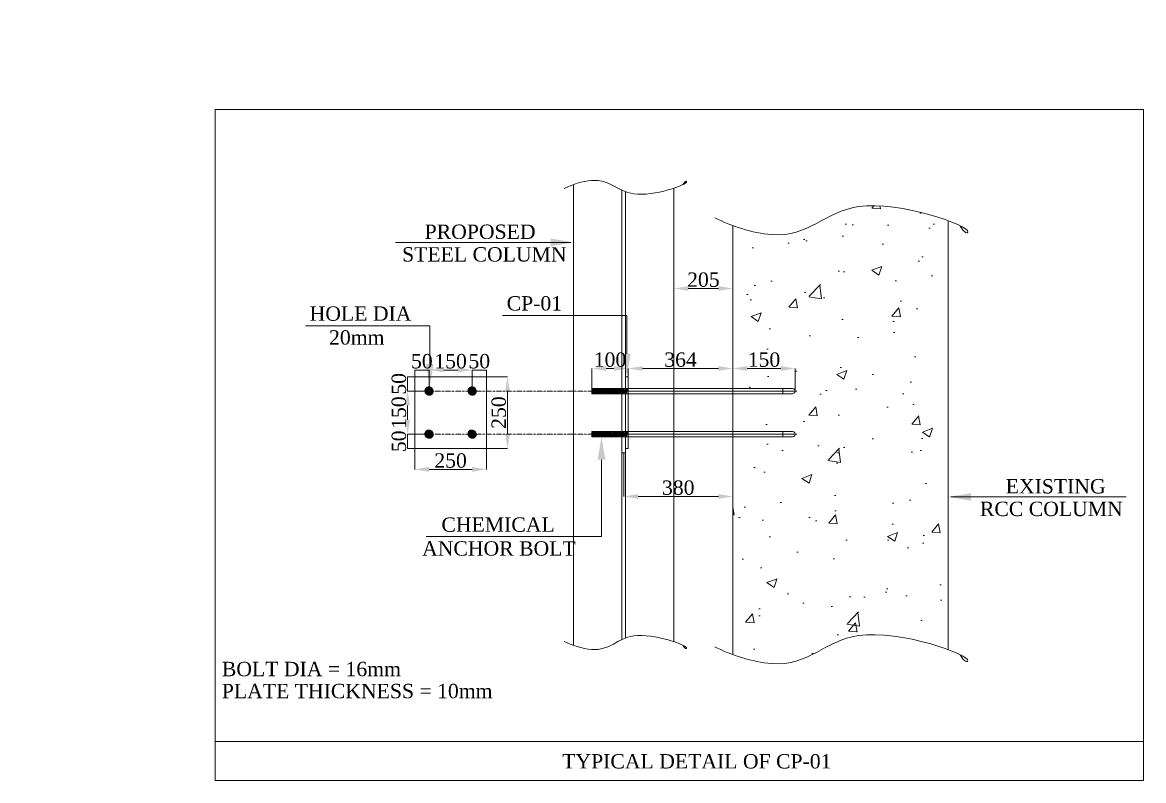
# Model space of a CAD drawing. Header units: millimetres. Extents: x 0 to 13151789, y -1482478 to 0.
# Drawn here: x 12845944 to 12849848, y -1351358 to -1348718 of the extents above; entities that cross this region are included whole.
import ezdxf

# ---------------------------------------------------------------- set-up
doc = ezdxf.new("R2010")
doc.units = ezdxf.units.MM
doc.header["$LTSCALE"] = 0.4
doc.header["$MEASUREMENT"] = 0
doc.header["$PDMODE"] = 66
doc.linetypes.add('XKITLINE03', pattern=[6, 3, -1, 1, -1])
doc.layers.get('0').update_dxf_attribs({"lineweight": 0})
doc.layers.get('Defpoints').update_dxf_attribs({"lineweight": 0})
for name, color, linetype, lineweight in [('2', 3, 'Continuous', 0), ('Bolt', 255, 'Continuous', 0), ('HATCH', 8, 'Continuous', 0), ('Layer 1', 7, 'Continuous', 0), ('MISCEL', 7, 'Continuous', 0), ('Other object type', 1, 'Continuous', 0), ('TEXT', 7, 'Continuous', 0)]:
    doc.layers.add(name, color=color, linetype=linetype, lineweight=lineweight)
doc.styles.add('style2', font='ARIALN.TTF')
doc.styles.add('TNROMAN', font='times.ttf')
doc.dimstyles.new('shahid', dxfattribs={"dimtxt": 37.0005, "dimasz": 20, "dimexe": 8, "dimexo": 10, "dimgap": 5, "dimtad": 3, "dimdec": 0, "dimrnd": 1, "dimzin": 0, "dimdsep": 46, "dimtxsty": 'style2', "dimcen": 0.09, "dimclrt": 1, "dimadec": 0, "dimazin": 0, "dimtfac": 1, "dimtdec": 0, "dimtix": 1, "dimtmove": 1, "dimatfit": 3, "dimfxl": 1, "dimtolj": 1, "dimtzin": 0, "dimlwd": 5, "dimlwe": 5, "dimarcsym": 0})

# ---------------------------------------------------------------- blocks, each defined once
blk = doc.blocks.new('*D187')
at = {"layer": 'Defpoints', "color": 0, "linetype": 'ByBlock', "lineweight": 0, "ltscale": 0.0025, "transparency": 16777216}
for p in [(12847309.7, -1349928.3), (12847309.7, -1350001.5), (12847359.7, -1350001.5)]:
    blk.add_point(p, dxfattribs=at)
at = {"layer": 'Layer 1', "color": 8, "linetype": 'ByBlock', "lineweight": 5, "ltscale": 0.0025, "transparency": 16777216}
for p, q in [((12847309.7, -1350001.5), (12847309.7, -1349928.3)), ((12847359.7, -1349928.3), (12847309.7, -1349928.3)), ((12847359.7, -1350001.5), (12847359.7, -1349928.3))]:
    blk.add_line(p, q, dxfattribs=at)
at = {"layer": 'Layer 1', "color": 2, "linetype": 'ByBlock', "lineweight": 0, "ltscale": 0.0025, "transparency": 16777216, "insert": (12847334.7, -1349897.9), "char_height": 50, "attachment_point": 5, "style": 'TNROMAN'}
blk.add_mtext('\\A1;50', dxfattribs=at)
blk = doc.blocks.new('*D188')
at = {"layer": 'Defpoints', "color": 0, "linetype": 'ByBlock', "lineweight": 0, "ltscale": 0.0025, "transparency": 16777216}
for p in [(12847509.7, -1349928.3), (12847359.7, -1350001.5), (12847509.7, -1350001.5)]:
    blk.add_point(p, dxfattribs=at)
at = {"layer": 'Layer 1', "color": 8, "linetype": 'ByBlock', "lineweight": 5, "ltscale": 0.0025, "transparency": 16777216}
for p, q in [((12847359.7, -1350001.5), (12847359.7, -1349928.3)), ((12847409.7, -1349928.3), (12847459.7, -1349928.3)), ((12847509.7, -1350001.5), (12847509.7, -1349928.3))]:
    blk.add_line(p, q, dxfattribs=at)
at = {"layer": 'Layer 1', "color": 8, "linetype": 'ByBlock', "lineweight": 0, "ltscale": 0.0025, "transparency": 16777216}
for points in [[(12847409.7, -1349920), (12847409.7, -1349936.6), (12847359.7, -1349928.3)], [(12847459.7, -1349920), (12847459.7, -1349936.6), (12847509.7, -1349928.3)]]:
    blk.add_solid(points, dxfattribs=at)
at = {"layer": 'Layer 1', "color": 2, "linetype": 'ByBlock', "lineweight": 0, "ltscale": 0.0025, "transparency": 16777216, "insert": (12847434.7, -1349897.9), "char_height": 50, "attachment_point": 5, "style": 'TNROMAN'}
blk.add_mtext('\\A1;150', dxfattribs=at)
blk = doc.blocks.new('*D189')
at = {"layer": 'Defpoints', "color": 0, "linetype": 'ByBlock', "lineweight": 0, "ltscale": 0.0025, "transparency": 16777216}
for p in [(12847559.7, -1349928.3), (12847509.7, -1350001.5), (12847559.7, -1350003)]:
    blk.add_point(p, dxfattribs=at)
at = {"layer": 'Layer 1', "color": 8, "linetype": 'ByBlock', "lineweight": 5, "ltscale": 0.0025, "transparency": 16777216}
for p, q in [((12847509.7, -1350001.5), (12847509.7, -1349928.3)), ((12847509.7, -1349928.3), (12847559.7, -1349928.3)), ((12847559.7, -1350003), (12847559.7, -1349928.3))]:
    blk.add_line(p, q, dxfattribs=at)
at = {"layer": 'Layer 1', "color": 2, "linetype": 'ByBlock', "lineweight": 0, "ltscale": 0.0025, "transparency": 16777216, "insert": (12847534.7, -1349897.9), "char_height": 50, "attachment_point": 5, "style": 'TNROMAN'}
blk.add_mtext('\\A1;50', dxfattribs=at)
blk = doc.blocks.new('*D186')
at = {"layer": 'Defpoints', "color": 0, "linetype": 'ByBlock', "lineweight": 0, "ltscale": 0.0025, "transparency": 16777216}
for p in [(12847359.7, -1349951.5), (12847285.2, -1350001.5), (12847359.7, -1350001.5)]:
    blk.add_point(p, dxfattribs=at)
at = {"layer": 'Layer 1', "color": 8, "linetype": 'ByBlock', "lineweight": 5, "ltscale": 0.0025, "transparency": 16777216}
for p, q in [((12847359.7, -1349951.5), (12847285.2, -1349951.5)), ((12847285.2, -1349951.5), (12847285.2, -1350001.5)), ((12847359.7, -1350001.5), (12847285.2, -1350001.5))]:
    blk.add_line(p, q, dxfattribs=at)
at = {"layer": 'Layer 1', "color": 2, "linetype": 'ByBlock', "lineweight": 0, "ltscale": 0.0025, "transparency": 16777216, "insert": (12847254.8, -1349976.5), "char_height": 50, "attachment_point": 5, "rotation": 90, "style": 'TNROMAN'}
blk.add_mtext('\\A1;50', dxfattribs=at)
blk = doc.blocks.new('*D190')
at = {"layer": 'Defpoints', "color": 0, "linetype": 'ByBlock', "lineweight": 0, "ltscale": 0.0025, "transparency": 16777216}
for p in [(12847359.7, -1350001.5), (12847285.2, -1350151.5), (12847359.7, -1350151.5)]:
    blk.add_point(p, dxfattribs=at)
at = {"layer": 'Layer 1', "color": 8, "linetype": 'ByBlock', "lineweight": 5, "ltscale": 0.0025, "transparency": 16777216}
for p, q in [((12847359.7, -1350001.5), (12847285.2, -1350001.5)), ((12847285.2, -1350051.5), (12847285.2, -1350101.5)), ((12847359.7, -1350151.5), (12847285.2, -1350151.5))]:
    blk.add_line(p, q, dxfattribs=at)
at = {"layer": 'Layer 1', "color": 8, "linetype": 'ByBlock', "lineweight": 0, "ltscale": 0.0025, "transparency": 16777216}
for points in [[(12847276.9, -1350051.5), (12847293.6, -1350051.5), (12847285.2, -1350001.5)], [(12847276.9, -1350101.5), (12847293.6, -1350101.5), (12847285.2, -1350151.5)]]:
    blk.add_solid(points, dxfattribs=at)
at = {"layer": 'Layer 1', "color": 2, "linetype": 'ByBlock', "lineweight": 0, "ltscale": 0.0025, "transparency": 16777216, "insert": (12847254.8, -1350076.5), "char_height": 50, "attachment_point": 5, "rotation": 90, "style": 'TNROMAN'}
blk.add_mtext('\\A1;150', dxfattribs=at)
blk = doc.blocks.new('*D191')
at = {"layer": 'Defpoints', "color": 0, "linetype": 'ByBlock', "lineweight": 0, "ltscale": 0.0025, "transparency": 16777216}
for p in [(12847359.7, -1350151.5), (12847285.2, -1350201.5), (12847361.2, -1350201.5)]:
    blk.add_point(p, dxfattribs=at)
at = {"layer": 'Layer 1', "color": 8, "linetype": 'ByBlock', "lineweight": 5, "ltscale": 0.0025, "transparency": 16777216}
for p, q in [((12847359.7, -1350151.5), (12847285.2, -1350151.5)), ((12847285.2, -1350151.5), (12847285.2, -1350201.5)), ((12847361.2, -1350201.5), (12847285.2, -1350201.5))]:
    blk.add_line(p, q, dxfattribs=at)
at = {"layer": 'Layer 1', "color": 2, "linetype": 'ByBlock', "lineweight": 0, "ltscale": 0.0025, "transparency": 16777216, "insert": (12847254.8, -1350176.5), "char_height": 50, "attachment_point": 5, "rotation": 90, "style": 'TNROMAN'}
blk.add_mtext('\\A1;50', dxfattribs=at)
blk = doc.blocks.new('*D192')
at = {"layer": 'Defpoints', "color": 0, "linetype": 'ByBlock', "lineweight": 0, "ltscale": 0.0025, "transparency": 16777216}
for p in [(12847309.7, -1350201.5), (12847559.7, -1350201.5), (12847559.7, -1350274.1)]:
    blk.add_point(p, dxfattribs=at)
at = {"layer": 'Layer 1', "color": 8, "linetype": 'ByBlock', "lineweight": 5, "ltscale": 0.0025, "transparency": 16777216}
for p, q in [((12847309.7, -1350201.5), (12847309.7, -1350274.1)), ((12847559.7, -1350201.5), (12847559.7, -1350274.1)), ((12847359.7, -1350274.1), (12847509.7, -1350274.1))]:
    blk.add_line(p, q, dxfattribs=at)
at = {"layer": 'Layer 1', "color": 8, "linetype": 'ByBlock', "lineweight": 0, "ltscale": 0.0025, "transparency": 16777216}
for points in [[(12847359.7, -1350265.8), (12847359.7, -1350282.4), (12847309.7, -1350274.1)], [(12847509.7, -1350265.8), (12847509.7, -1350282.4), (12847559.7, -1350274.1)]]:
    blk.add_solid(points, dxfattribs=at)
at = {"layer": 'Layer 1', "color": 2, "linetype": 'ByBlock', "lineweight": 0, "ltscale": 0.0025, "transparency": 16777216, "insert": (12847434.7, -1350243.7), "char_height": 50, "attachment_point": 5, "style": 'TNROMAN'}
blk.add_mtext('\\A1;250', dxfattribs=at)
blk = doc.blocks.new('*D193')
at = {"layer": 'Defpoints', "color": 0, "linetype": 'ByBlock', "lineweight": 0, "ltscale": 0.0025, "transparency": 16777216}
for p in [(12847559.7, -1349951.5), (12847633, -1349951.5), (12847559.7, -1350201.5)]:
    blk.add_point(p, dxfattribs=at)
at = {"layer": 'Layer 1', "color": 8, "linetype": 'ByBlock', "lineweight": 5, "ltscale": 0.0025, "transparency": 16777216}
for p, q in [((12847559.7, -1349951.5), (12847633, -1349951.5)), ((12847633, -1350151.5), (12847633, -1350001.5)), ((12847559.7, -1350201.5), (12847633, -1350201.5))]:
    blk.add_line(p, q, dxfattribs=at)
at = {"layer": 'Layer 1', "color": 8, "linetype": 'ByBlock', "lineweight": 0, "ltscale": 0.0025, "transparency": 16777216}
for points in [[(12847624.7, -1350001.5), (12847641.4, -1350001.5), (12847633, -1349951.5)], [(12847624.7, -1350151.5), (12847641.4, -1350151.5), (12847633, -1350201.5)]]:
    blk.add_solid(points, dxfattribs=at)
at = {"layer": 'Layer 1', "color": 2, "linetype": 'ByBlock', "lineweight": 0, "ltscale": 0.0025, "transparency": 16777216, "insert": (12847602.6, -1350076.5), "char_height": 50, "attachment_point": 5, "rotation": 90, "style": 'TNROMAN'}
blk.add_mtext('\\A1;250', dxfattribs=at)
blk = doc.blocks.new('*D194')
at = {"layer": 'Defpoints', "color": 0, "linetype": 'ByBlock', "lineweight": 0, "ltscale": 0.0025, "transparency": 16777216}
for p in [(12848417.5, -1349644.4), (12848212.5, -1349820), (12848417.5, -1349820)]:
    blk.add_point(p, dxfattribs=at)
at = {"layer": 'Layer 1', "color": 8, "linetype": 'ByBlock', "lineweight": 5, "ltscale": 0.0025, "transparency": 16777216}
for p, q in [((12848212.5, -1349820), (12848212.5, -1349644.4)), ((12848262.5, -1349644.4), (12848367.5, -1349644.4)), ((12848417.5, -1349820), (12848417.5, -1349644.4))]:
    blk.add_line(p, q, dxfattribs=at)
at = {"layer": 'Layer 1', "color": 8, "linetype": 'ByBlock', "lineweight": 0, "ltscale": 0.0025, "transparency": 16777216}
for points in [[(12848262.5, -1349636.1), (12848262.5, -1349652.8), (12848212.5, -1349644.4)], [(12848367.5, -1349636.1), (12848367.5, -1349652.8), (12848417.5, -1349644.4)]]:
    blk.add_solid(points, dxfattribs=at)
at = {"layer": 'Layer 1', "color": 2, "linetype": 'ByBlock', "lineweight": 0, "ltscale": 0.0025, "transparency": 16777216, "insert": (12848315, -1349614), "char_height": 50, "attachment_point": 5, "style": 'TNROMAN'}
blk.add_mtext('\\A1;205', dxfattribs=at)
blk = doc.blocks.new('*D196')
at = {"layer": 'Defpoints', "color": 0, "linetype": 'ByBlock', "lineweight": 0, "ltscale": 0.0025, "transparency": 16777216}
for p in [(12848037.5, -1350216.3), (12848417.5, -1350216.3), (12848417.5, -1350368.6)]:
    blk.add_point(p, dxfattribs=at)
at = {"layer": 'Layer 1', "color": 8, "linetype": 'ByBlock', "lineweight": 5, "ltscale": 0.0025, "transparency": 16777216}
for p, q in [((12848037.5, -1350216.3), (12848037.5, -1350368.6)), ((12848417.5, -1350216.3), (12848417.5, -1350368.6)), ((12848087.5, -1350368.6), (12848367.5, -1350368.6))]:
    blk.add_line(p, q, dxfattribs=at)
at = {"layer": 'Layer 1', "color": 8, "linetype": 'ByBlock', "lineweight": 0, "ltscale": 0.0025, "transparency": 16777216}
for points in [[(12848087.5, -1350360.2), (12848087.5, -1350376.9), (12848037.5, -1350368.6)], [(12848367.5, -1350360.2), (12848367.5, -1350376.9), (12848417.5, -1350368.6)]]:
    blk.add_solid(points, dxfattribs=at)
at = {"layer": 'Layer 1', "color": 2, "linetype": 'ByBlock', "lineweight": 0, "ltscale": 0.0025, "transparency": 16777216, "insert": (12848227.5, -1350338.1), "char_height": 50, "attachment_point": 5, "style": 'TNROMAN'}
blk.add_mtext('\\A1;380', dxfattribs=at)
blk = doc.blocks.new('*D197')
at = {"layer": 'Defpoints', "color": 0, "linetype": 'ByBlock', "lineweight": 0, "ltscale": 0.0025, "transparency": 16777216}
for p in [(12848417.5, -1349922.9), (12848417.5, -1350001.9), (12848634.2, -1350001.9)]:
    blk.add_point(p, dxfattribs=at)
at = {"layer": 'Layer 1', "color": 8, "linetype": 'ByBlock', "lineweight": 5, "ltscale": 0.0025, "transparency": 16777216}
for p, q in [((12848417.5, -1350001.9), (12848417.5, -1349922.9)), ((12848584.2, -1349922.9), (12848467.5, -1349922.9)), ((12848634.2, -1350001.9), (12848634.2, -1349922.9))]:
    blk.add_line(p, q, dxfattribs=at)
at = {"layer": 'Layer 1', "color": 8, "linetype": 'ByBlock', "lineweight": 0, "ltscale": 0.0025, "transparency": 16777216}
for points in [[(12848467.5, -1349914.5), (12848467.5, -1349931.2), (12848417.5, -1349922.9)], [(12848584.2, -1349914.5), (12848584.2, -1349931.2), (12848634.2, -1349922.9)]]:
    blk.add_solid(points, dxfattribs=at)
at = {"layer": 'Layer 1', "color": 2, "linetype": 'ByBlock', "lineweight": 0, "ltscale": 0.0025, "transparency": 16777216, "insert": (12848525.9, -1349892.4), "char_height": 50, "attachment_point": 5, "style": 'TNROMAN'}
blk.add_mtext('\\A1;150', dxfattribs=at)
blk = doc.blocks.new('*D198')
at = {"layer": 'Defpoints', "color": 0, "lineweight": 0, "transparency": 16777216}
for p in [(12848053.5, -1349922.9), (12848053.5, -1350001.8), (12848417.5, -1350001.9)]:
    blk.add_point(p, dxfattribs=at)
at = {"layer": 'Layer 1', "color": 8, "lineweight": 5, "transparency": 16777216}
for p, q in [((12848053.5, -1350001.8), (12848053.5, -1349922.9)), ((12848367.5, -1349922.9), (12848103.5, -1349922.9)), ((12848417.5, -1350001.9), (12848417.5, -1349922.9))]:
    blk.add_line(p, q, dxfattribs=at)
at = {"layer": 'Layer 1', "color": 8, "lineweight": 0, "transparency": 16777216}
for points in [[(12848103.5, -1349914.5), (12848103.5, -1349931.2), (12848053.5, -1349922.9)], [(12848367.5, -1349914.5), (12848367.5, -1349931.2), (12848417.5, -1349922.9)]]:
    blk.add_solid(points, dxfattribs=at)
at = {"layer": 'Layer 1', "color": 2, "lineweight": 0, "transparency": 16777216, "insert": (12848235.5, -1349892.4), "char_height": 50, "attachment_point": 5, "style": 'TNROMAN'}
blk.add_mtext('\\A1;364', dxfattribs=at)
blk = doc.blocks.new('*D199')
at = {"layer": 'Defpoints', "color": 0, "lineweight": 0, "transparency": 16777216}
for p in [(12847926.1, -1349922.9), (12847926.1, -1350001.5), (12848053.5, -1350001.8)]:
    blk.add_point(p, dxfattribs=at)
at = {"layer": 'Layer 1', "color": 8, "lineweight": 5, "transparency": 16777216}
for p, q in [((12847926.1, -1350001.5), (12847926.1, -1349922.9)), ((12848003.5, -1349922.9), (12847976.1, -1349922.9)), ((12848053.5, -1350001.8), (12848053.5, -1349922.9))]:
    blk.add_line(p, q, dxfattribs=at)
at = {"layer": 'Layer 1', "color": 8, "lineweight": 0, "transparency": 16777216}
for points in [[(12847976.1, -1349914.5), (12847976.1, -1349931.2), (12847926.1, -1349922.9)], [(12848003.5, -1349914.5), (12848003.5, -1349931.2), (12848053.5, -1349922.9)]]:
    blk.add_solid(points, dxfattribs=at)
at = {"layer": 'Layer 1', "color": 2, "lineweight": 0, "transparency": 16777216, "insert": (12847989.8, -1349892.4), "char_height": 50, "attachment_point": 5, "style": 'TNROMAN'}
blk.add_mtext('\\A1;100', dxfattribs=at)

msp = doc.modelspace()

# ---------------------------------------------------------------- hatches: boundary and pattern name
at = {"layer": 'HATCH', "lineweight": 0}
h = msp.add_hatch(dxfattribs=at)
h.set_pattern_fill('AR-CONC', color=251, scale=50)
h.set_pattern_definition([(50, (5215081, -1926822.5), (358.630091, -31.376067), [37.5, -412.5]), (355, (5215081, -1926822.5), (-69.375667, 376.096067), [30, -330]), (100.4514445, (5215110.9, -1926825.13), (289.254423, 344.719995), [31.870096, -350.571056]), (46.1842, (5215081, -1926722.5), (533.620665, -82.75964), [56.25, -618.75]), (96.6356355, (5215125.47, -1926729.4), (467.330973, 487.0593), [47.80517, -525.85688]), (351.184164, (5215081, -1926722.5), (467.330973, 487.0593), [45, -495]), (21, (5215131, -1926747.5), (298.453526, -201.309445), [37.5, -412.5]), (326, (5215131, -1926747.5), (121.657666, 362.575023), [30, -330]), (71.4514447, (5215155.87, -1926764.3), (420.111188, 161.265576), [31.870095, -350.571056]), (37.5, (5215081, -1926822.51), (6.0799277, 166.446927), [0, -326, 0, -335, 0, -331.25]), (7.5, (5215081, -1926822.51), (131.5347687, 197.205856), [0, -191, 0, -318.5, 0, -126.25]), (327.5, (5214969.5, -1926822.51), (266.911218, -11.2774359), [0, -125, 0, -390, 0, -517.5]), (317.5, (5214919.5, -1926822.51), (291.593085, 50.052491), [0, -162.5, 0, -259, 0, -367.5])])
h.paths.add_polyline_path([(12845945.2, -1348763.1), (12845946.6, -1348762.9), (12845943.8, -1348763.2)])
h.paths.add_polyline_path([(12846012, -1348745.3), (12846013.2, -1348744.8), (12846010.8, -1348745.8)])
h.paths.add_polyline_path([(12846007.3, -1348747.2), (12846008.5, -1348746.7), (12846006.1, -1348747.7)])
h.paths.add_polyline_path([(12846016.7, -1348743.3), (12846017.8, -1348742.8), (12846015.5, -1348743.8)])
h.paths.add_polyline_path([(12846002.5, -1348749), (12846003.7, -1348748.6), (12846001.3, -1348749.5)])
h.paths.add_polyline_path([(12846021.3, -1348741.3), (12846022.5, -1348740.8), (12846020.2, -1348741.8)])
h.paths.add_polyline_path([(12845997.7, -1348750.8), (12845998.9, -1348750.3), (12845996.5, -1348751.2)])
h.paths.add_polyline_path([(12846025.9, -1348739.2), (12846027, -1348738.7), (12846024.8, -1348739.8)])
h.paths.add_polyline_path([(12845992.8, -1348752.4), (12845994, -1348752), (12845991.6, -1348752.8)])
h.paths.add_polyline_path([(12846030.4, -1348737.1), (12846031.6, -1348736.6), (12846029.3, -1348737.6)])
h.paths.add_polyline_path([(12845987.8, -1348754), (12845989.1, -1348753.6), (12845986.6, -1348754.4)])
h.paths.add_polyline_path([(12846034.9, -1348734.9), (12846036.1, -1348734.4), (12846033.8, -1348735.5)])
h.paths.add_polyline_path([(12845982.8, -1348755.5), (12845984.1, -1348755.1), (12845981.5, -1348755.9)])
h.paths.add_polyline_path([(12846039.4, -1348732.7), (12846040.6, -1348732.1), (12846038.3, -1348733.3)])
h.paths.add_polyline_path([(12845977.7, -1348756.9), (12845979, -1348756.6), (12845976.4, -1348757.2)])
h.paths.add_polyline_path([(12846043.9, -1348730.5), (12846045, -1348729.9), (12846042.8, -1348731)])
h.paths.add_polyline_path([(12845972.5, -1348758.2), (12845973.8, -1348757.9), (12845971.2, -1348758.5)])
h.paths.add_polyline_path([(12846048.3, -1348728.2), (12846049.4, -1348727.6), (12846047.2, -1348728.7)])
h.paths.add_polyline_path([(12845967.2, -1348759.4), (12845968.6, -1348759.1), (12845965.9, -1348759.7)])
h.paths.add_polyline_path([(12846052.7, -1348725.9), (12846053.9, -1348725.2), (12846051.7, -1348726.4)])
h.paths.add_polyline_path([(12845961.9, -1348760.5), (12845963.2, -1348760.2), (12845960.5, -1348760.8)])
h.paths.add_polyline_path([(12846057.1, -1348723.5), (12846058.3, -1348722.9), (12846056.1, -1348724.1)])
h.paths.add_polyline_path([(12845956.4, -1348761.5), (12845957.8, -1348761.2), (12845955, -1348761.7)])
h.paths.add_polyline_path([(12846061.4, -1348721.2), (12846062.7, -1348720.5), (12846060.5, -1348721.7)])
h.paths.add_polyline_path([(12845950.9, -1348762.3), (12845952.3, -1348762.1), (12845949.5, -1348762.5)])
h.paths.add_polyline_path([(12846065.7, -1348718.9), (12846067.1, -1348718.2), (12846064.9, -1348719.3)])
h = msp.add_hatch(dxfattribs=at)
h.set_pattern_fill('AR-CONC', color=251, scale=50)
h.set_pattern_definition([(50, (5161746.56, -1962668.04), (358.630091, -31.376067), [37.5, -412.5]), (355, (5161746.56, -1962668.04), (-69.375667, 376.096067), [30, -330]), (100.4514445, (5161776.45, -1962670.66), (289.254423, 344.719995), [31.870096, -350.571056]), (46.1842, (5161746.56, -1962568.04), (533.620665, -82.75964), [56.25, -618.75]), (96.6356355, (5161791.03, -1962574.94), (467.330973, 487.0593), [47.80517, -525.85688]), (351.184164, (5161746.56, -1962568.04), (467.330973, 487.0593), [45, -495]), (21, (5161796.56, -1962593.04), (298.453526, -201.309445), [37.5, -412.5]), (326, (5161796.56, -1962593.04), (121.657666, 362.575023), [30, -330]), (71.4514447, (5161821.43, -1962609.8), (420.111188, 161.265576), [31.870095, -350.571056]), (37.5, (5161746.56, -1962668.04), (6.0799277, 166.446927), [0, -326, 0, -335, 0, -331.25]), (7.5, (5161746.56, -1962668.04), (131.5347687, 197.205856), [0, -191, 0, -318.5, 0, -126.25]), (327.5, (5161635.06, -1962668.04), (266.911218, -11.2774359), [0, -125, 0, -390, 0, -517.5]), (317.5, (5161585.06, -1962668.04), (291.593085, 50.052491), [0, -162.5, 0, -259, 0, -367.5])])
edge = h.paths.add_edge_path()
edge.add_line((12848625, -1350160.7), (12848417.5, -1350160.7))
edge.add_line((12848417.5, -1350160.7), (12848417.5, -1350918.9))
edge.add_spline(control_points=[(12848417.5, -1350918.9), (12848461.1, -1350934.7), (12848669.4, -1350987.8), (12848775.2, -1350799.1), (12849086, -1350871.4), (12849167.5, -1350901.5)], knot_values=[39.623855, 39.623855, 39.623855, 39.623855, 113.753398, 352.738976, 540.250016, 540.250016, 540.250016, 540.250016], degree=3, periodic=0)
edge.add_line((12849167.5, -1350901.5), (12849167.5, -1349408.1))
edge.add_spline(control_points=[(12849167.5, -1349408.1), (12849086, -1349378), (12848775.2, -1349305.7), (12848669.4, -1349494.4), (12848461.1, -1349441.4), (12848417.5, -1349425.5)], knot_values=[39.623855, 39.623855, 39.623855, 39.623855, 227.134896, 466.120474, 540.250016, 540.250016, 540.250016, 540.250016], degree=3, periodic=0)
edge.add_line((12848417.5, -1349425.5), (12848417.5, -1349992.3))
edge.add_line((12848417.5, -1349992.3), (12848625, -1349992.3))
edge.add_arc((12848625, -1350001.5), 9.17, -89.9991, 90.0015, ccw=False)
edge.add_line((12848625, -1350010.7), (12848417.5, -1350010.7))
edge.add_line((12848417.5, -1350010.7), (12848417.5, -1350142.3))
edge.add_line((12848417.5, -1350142.3), (12848625, -1350142.3))
edge.add_arc((12848625, -1350151.5), 9.17, -89.9991, 90.0015, ccw=False)
h = msp.add_hatch(dxfattribs=at)
h.set_pattern_fill('ANSI31', color=8)
h.set_pattern_definition([(45, (5242242.4455, -2036301.54447), (-0.0883883476483, 0.0883883476483), [])])
h.paths.add_polyline_path([(12847345.4, -1350001.5, 1), (12847374, -1350001.5, 1)])
h = msp.add_hatch(dxfattribs=at)
h.set_pattern_fill('ANSI31', color=8)
h.set_pattern_definition([(45, (5242392.4455, -2036301.54447), (-0.0883883476483, 0.0883883476483), [])])
h.paths.add_polyline_path([(12847495.4, -1350001.5, 1), (12847524, -1350001.5, 1)])
h = msp.add_hatch(dxfattribs=at)
h.set_pattern_fill('ANSI31', color=8)
h.set_pattern_definition([(45, (5242242.4455, -2036451.54447), (-0.0883883476483, 0.0883883476483), [])])
h.paths.add_polyline_path([(12847345.4, -1350151.5, 1), (12847374, -1350151.5, 1)])
h = msp.add_hatch(dxfattribs=at)
h.set_pattern_fill('ANSI31', color=8)
h.set_pattern_definition([(45, (5242392.4455, -2036451.54447), (-0.0883883476483, 0.0883883476483), [])])
h.paths.add_polyline_path([(12847495.4, -1350151.5, 1), (12847524, -1350151.5, 1)])

# ---------------------------------------------------------------- linework, layer by layer
at = {"color": 8, "linetype": 'XKITLINE03', "lineweight": 0, "ltscale": 0.5}
for p, q in [((12847918, -1350001.5), (12847309.7, -1350001.5)), ((12847918, -1350151.5), (12847309.7, -1350151.5))]:
    msp.add_line(p, q, dxfattribs=at)
at = {"layer": '2', "lineweight": 0}
for p, q in [((12847862.5, -1350886.8), (12847862.5, -1349282.5)), ((12848212.5, -1350874), (12848212.5, -1349295.3)), ((12848031.5, -1350867), (12848031.5, -1349302.3)), ((12848043.5, -1350861.9), (12848043.5, -1349307.4))]:
    msp.add_line(p, q, dxfattribs=at)
at = {"layer": 'Bolt', "lineweight": 0, "ltscale": 20}
for points in [[(12847782.7, -1349497.2), (12847862.5, -1349483.9), (12847782.7, -1349470.6)], [(12848061.8, -1349871.7), (12848048.5, -1349951.5), (12848035.2, -1349871.7)], [(12847375.7, -1349907.4), (12847362.4, -1349987.2), (12847349.1, -1349907.4)], [(12847973.5, -1350240.5), (12847960.2, -1350160.7), (12847946.9, -1350240.5)], [(12849247.3, -1350383.4), (12849167.5, -1350370.1), (12849247.3, -1350356.8)]]:
    msp.add_solid(points, dxfattribs=at)
at = {"layer": 'Layer 1', "linetype": 'ByBlock', "lineweight": 0, "ltscale": 0.0025}
msp.add_lwpolyline([(12847309.7, -1350201.5), (12847559.7, -1350201.5), (12847559.7, -1349951.5), (12847309.7, -1349951.5)], close=True, dxfattribs=at)
at = {"layer": 'MISCEL', "color": 1, "lineweight": 0}
for p, q in [((12847927.1, -1349993.4), (12847927.5, -1349992.3)), ((12847927.1, -1350001.5), (12847927.1, -1349993.4)), ((12847927.5, -1349992.3), (12848348.3, -1349992.3)), ((12847928.8, -1349996.5), (12847928.6, -1350007.2)), ((12847930.1, -1349992.3), (12847929.8, -1350010.7)), ((12847931.7, -1349996.5), (12847931.5, -1350007.2)), ((12847933.5, -1349992.3), (12847933.2, -1350010.7)), ((12847935.1, -1349996.5), (12847934.9, -1350007.2)), ((12847936.9, -1349992.3), (12847936.6, -1350010.7)), ((12847938.5, -1349996.5), (12847938.4, -1350007.2)), ((12847940.3, -1349992.3), (12847940, -1350010.7)), ((12847940.4, -1349992.3), (12847940.1, -1350010.7)), ((12847942, -1349996.5), (12847941.8, -1350007.2)), ((12847941.9, -1349996.5), (12847941.8, -1350007.2)), ((12847943.7, -1349992.3), (12847943.4, -1350010.7)), ((12847943.8, -1349992.3), (12847943.5, -1350010.7)), ((12847945.4, -1349996.5), (12847945.2, -1350007.2)), ((12847947.2, -1349992.3), (12847946.9, -1350010.7)), ((12847948.8, -1349996.5), (12847948.6, -1350007.2)), ((12847950.6, -1349992.3), (12847950.3, -1350010.7)), ((12847952.2, -1349996.5), (12847952, -1350007.2)), ((12847954, -1349992.3), (12847953.7, -1350010.7)), ((12847955.9, -1349996.5), (12847955.8, -1350007.2)), ((12847958, -1349992.3), (12847957.7, -1350010.7)), ((12847959.6, -1349996.5), (12847959.4, -1350007.2)), ((12847960.5, -1349992), (12847960.2, -1350010.3)), ((12847960.5, -1349992.3), (12847960.2, -1350010.7)), ((12847962.2, -1349996.5), (12847962, -1350007.2)), ((12847963.9, -1349992.3), (12847963.6, -1350010.7)), ((12847965.6, -1349996.5), (12847965.4, -1350007.2)), ((12847967.3, -1349992.3), (12847967, -1350010.7)), ((12847969, -1349996.5), (12847968.8, -1350007.2)), ((12847970.8, -1349992.3), (12847970.4, -1350010.7)), ((12847972.4, -1349996.5), (12847972.2, -1350007.2)), ((12847974.2, -1349992.3), (12847973.8, -1350010.7)), ((12847976.1, -1349996.5), (12847975.9, -1350007.2)), ((12847978.1, -1349992.3), (12847977.8, -1350010.7)), ((12847979.8, -1349996.5), (12847979.6, -1350007.2)), ((12847980.7, -1349992.3), (12847980.4, -1350010.7)), ((12847982.3, -1349996.5), (12847982.1, -1350007.2)), ((12847984.1, -1349992.3), (12847983.8, -1350010.7)), ((12847985.7, -1349996.5), (12847985.5, -1350007.2)), ((12847987.5, -1349992.3), (12847987.2, -1350010.7)), ((12847989.1, -1349996.5), (12847989, -1350007.2)), ((12847990.9, -1349992.3), (12847990.6, -1350010.7)), ((12847992.5, -1349996.5), (12847992.4, -1350007.2)), ((12847994.3, -1349992.3), (12847994, -1350010.7)), ((12847995.9, -1349996.5), (12847995.8, -1350007.2)), ((12847997.7, -1349992.3), (12847997.4, -1350010.7)), ((12847999.7, -1349996.5), (12847999.5, -1350007.2)), ((12848001.7, -1349992.3), (12848001.4, -1350010.7)), ((12848003.3, -1349996.5), (12848003.1, -1350007.2)), ((12848004.3, -1349992.3), (12848003.9, -1350010.7)), ((12848005.9, -1349996.5), (12848005.7, -1350007.2)), ((12848007.7, -1349992.3), (12848007.4, -1350010.7)), ((12848009.3, -1349996.5), (12848009.1, -1350007.2)), ((12848011.1, -1349992.3), (12848010.8, -1350010.7)), ((12848012.7, -1349996.5), (12848012.5, -1350007.2)), ((12848014.5, -1349992.3), (12848014.2, -1350010.7)), ((12848016.1, -1349996.5), (12848015.9, -1350007.2)), ((12848017.9, -1349992.3), (12848017.6, -1350010.7)), ((12848019.5, -1349996.5), (12848019.3, -1350007.2)), ((12848021.3, -1349992.3), (12848021, -1350010.7)), ((12848023.2, -1349996.5), (12848023, -1350007.2)), ((12848025.3, -1349992.3), (12848024.9, -1350010.7)), ((12848025.3, -1349992.3), (12848024.9, -1350010.7)), ((12848026.9, -1349996.5), (12848026.7, -1350007.2)), ((12848028.7, -1349992.3), (12848028.3, -1350010.7)), ((12848030.3, -1349996.5), (12848030.1, -1350007.2)), ((12848032.1, -1349992.3), (12848031.8, -1350010.7)), ((12848033.7, -1349996.5), (12848033.5, -1350007.2)), ((12848035.5, -1349992.3), (12848035.2, -1350010.7)), ((12848037.4, -1349996.5), (12848037.2, -1350007.2)), ((12848039.5, -1349992.3), (12848039.1, -1350010.7)), ((12848041.1, -1349997), (12848040.9, -1350007.6)), ((12848044.5, -1349997), (12848044.3, -1350007.6)), ((12848046.3, -1349992.8), (12848045.9, -1350010.7)), ((12848047.9, -1349997), (12848047.7, -1350007.6)), ((12848049.7, -1349992.8), (12848049.5, -1350001.5)), ((12848051.6, -1349997), (12848051.4, -1350007.6)), ((12848053.6, -1349992.8), (12848053.3, -1350010.7)), ((12848295.8, -1349992.3), (12848625, -1349992.3)), ((12848591.8, -1350010.7), (12848591.8, -1349992.3)), ((12847918, -1350001.5), (12848640.6, -1350001.5)), ((12848034.1, -1350001.5), (12847926.1, -1350001.5)), ((12847927.1, -1350001.5), (12847927.1, -1350009.5)), ((12847927.1, -1350009.5), (12847927.8, -1350010.7)), ((12847927.8, -1350010.7), (12848343.3, -1350010.7)), ((12848295.8, -1350010.7), (12848625, -1350010.7)), ((12848625, -1350010.7), (12848625.5, -1350010.7)), ((12847918, -1350151.5), (12848640.6, -1350151.5)), ((12848034.1, -1350151.5), (12847926.1, -1350151.5)), ((12847927.1, -1350143.4), (12847927.5, -1350142.3)), ((12847927.1, -1350151.5), (12847927.1, -1350143.4)), ((12847927.1, -1350151.5), (12847927.1, -1350159.5)), ((12847927.5, -1350142.3), (12848348.3, -1350142.3)), ((12847928.8, -1350146.5), (12847928.6, -1350157.2)), ((12847930.1, -1350142.3), (12847929.8, -1350160.7)), ((12847931.7, -1350146.5), (12847931.5, -1350157.2)), ((12847933.5, -1350142.3), (12847933.2, -1350160.7)), ((12847935.1, -1350146.5), (12847934.9, -1350157.2)), ((12847936.9, -1350142.3), (12847936.6, -1350160.7)), ((12847938.5, -1350146.5), (12847938.4, -1350157.2)), ((12847940.3, -1350142.3), (12847940, -1350160.7)), ((12847940.4, -1350142.3), (12847940.1, -1350160.7)), ((12847942, -1350146.5), (12847941.8, -1350157.2)), ((12847941.9, -1350146.5), (12847941.8, -1350157.2)), ((12847943.7, -1350142.3), (12847943.4, -1350160.7)), ((12847943.8, -1350142.3), (12847943.5, -1350160.7)), ((12847945.4, -1350146.5), (12847945.2, -1350157.2)), ((12847947.2, -1350142.3), (12847946.9, -1350160.7)), ((12847948.8, -1350146.5), (12847948.6, -1350157.2)), ((12847950.6, -1350142.3), (12847950.3, -1350160.7)), ((12847952.2, -1350146.5), (12847952, -1350157.2)), ((12847954, -1350142.3), (12847953.7, -1350160.7)), ((12847955.9, -1350146.5), (12847955.8, -1350157.2)), ((12847958, -1350142.3), (12847957.7, -1350160.7)), ((12847959.6, -1350146.5), (12847959.4, -1350157.2)), ((12847960.5, -1350142), (12847960.2, -1350160.3)), ((12847960.5, -1350142.3), (12847960.2, -1350160.7)), ((12847962.2, -1350146.5), (12847962, -1350157.2)), ((12847963.9, -1350142.3), (12847963.6, -1350160.7)), ((12847965.6, -1350146.5), (12847965.4, -1350157.2)), ((12847967.3, -1350142.3), (12847967, -1350160.7)), ((12847969, -1350146.5), (12847968.8, -1350157.2)), ((12847970.8, -1350142.3), (12847970.4, -1350160.7)), ((12847972.4, -1350146.5), (12847972.2, -1350157.2)), ((12847974.2, -1350142.3), (12847973.8, -1350160.7)), ((12847976.1, -1350146.5), (12847975.9, -1350157.2)), ((12847978.1, -1350142.3), (12847977.8, -1350160.7)), ((12847979.8, -1350146.5), (12847979.6, -1350157.2)), ((12847980.7, -1350142.3), (12847980.4, -1350160.7)), ((12847982.3, -1350146.5), (12847982.1, -1350157.2)), ((12847984.1, -1350142.3), (12847983.8, -1350160.7)), ((12847985.7, -1350146.5), (12847985.5, -1350157.2)), ((12847987.5, -1350142.3), (12847987.2, -1350160.7)), ((12847989.1, -1350146.5), (12847989, -1350157.2)), ((12847990.9, -1350142.3), (12847990.6, -1350160.7)), ((12847992.5, -1350146.5), (12847992.4, -1350157.2)), ((12847994.3, -1350142.3), (12847994, -1350160.7)), ((12847995.9, -1350146.5), (12847995.8, -1350157.2)), ((12847997.7, -1350142.3), (12847997.4, -1350160.7)), ((12847999.7, -1350146.5), (12847999.5, -1350157.2)), ((12848001.7, -1350142.3), (12848001.4, -1350160.7)), ((12848003.3, -1350146.5), (12848003.1, -1350157.2)), ((12848004.3, -1350142.3), (12848003.9, -1350160.7)), ((12848005.9, -1350146.5), (12848005.7, -1350157.2)), ((12848007.7, -1350142.3), (12848007.4, -1350160.7)), ((12848009.3, -1350146.5), (12848009.1, -1350157.2)), ((12848011.1, -1350142.3), (12848010.8, -1350160.7)), ((12848012.7, -1350146.5), (12848012.5, -1350157.2)), ((12848014.5, -1350142.3), (12848014.2, -1350160.7)), ((12848016.1, -1350146.5), (12848015.9, -1350157.2)), ((12848017.9, -1350142.3), (12848017.6, -1350160.7)), ((12848019.5, -1350146.5), (12848019.3, -1350157.2)), ((12848021.3, -1350142.3), (12848021, -1350160.7)), ((12848023.2, -1350146.5), (12848023, -1350157.2)), ((12848025.3, -1350142.3), (12848024.9, -1350160.7)), ((12848025.3, -1350142.3), (12848024.9, -1350160.7)), ((12848026.9, -1350146.5), (12848026.7, -1350157.2)), ((12848028.7, -1350142.3), (12848028.3, -1350160.7)), ((12848030.3, -1350146.5), (12848030.1, -1350157.2)), ((12848032.1, -1350142.3), (12848031.8, -1350160.7)), ((12848033.7, -1350146.5), (12848033.5, -1350157.2)), ((12848035.5, -1350142.3), (12848035.2, -1350160.7)), ((12848037.4, -1350146.5), (12848037.2, -1350157.2)), ((12848039.5, -1350142.3), (12848039.1, -1350160.7)), ((12848041.1, -1350147), (12848040.9, -1350157.6)), ((12848044.5, -1350147), (12848044.3, -1350157.6)), ((12848046.3, -1350142.8), (12848045.9, -1350160.7)), ((12848047.9, -1350147), (12848047.7, -1350157.6)), ((12848049.7, -1350142.8), (12848049.5, -1350151.5)), ((12848051.6, -1350147), (12848051.4, -1350157.6)), ((12848053.6, -1350142.8), (12848053.3, -1350160.7)), ((12848295.8, -1350142.3), (12848625, -1350142.3)), ((12848591.8, -1350160.7), (12848591.8, -1350142.3)), ((12847927.1, -1350159.5), (12847927.8, -1350160.7)), ((12847927.8, -1350160.7), (12848343.3, -1350160.7)), ((12848295.8, -1350160.7), (12848625, -1350160.7)), ((12848625, -1350160.7), (12848625.5, -1350160.7))]:
    msp.add_line(p, q, dxfattribs=at)
for centre in [(12848625, -1350001.5), (12848625, -1350151.5)]:
    msp.add_arc(centre, 9.17, 269.9663, 90, dxfattribs=at)
at = {"layer": 'Other object type', "color": 241, "lineweight": 0}
for p, q in [((12849167.5, -1350901.5), (12849167.5, -1349408.1)), ((12848417.5, -1350918.9), (12848417.5, -1349425.5)), ((12848031.5, -1350216.3), (12848043.5, -1350216.3)), ((12846614.8, -1351221.4), (12849847.8, -1351221.4))]:
    msp.add_line(p, q, dxfattribs=at)
for points in [[(12846614.8, -1349021), (12849847.8, -1349021), (12849847.8, -1351357.6), (12846614.8, -1351357.6)], [(12848043.5, -1349951.5), (12848053.5, -1349951.5), (12848053.5, -1350201.5), (12848043.5, -1350201.5)]]:
    msp.add_lwpolyline(points, close=True, dxfattribs=at)
at = {"layer": 'Other object type', "color": 8, "lineweight": 0}
for centre in [(12847359.7, -1350001.5), (12847509.7, -1350001.5), (12847359.7, -1350151.5), (12847509.7, -1350151.5)]:
    msp.add_circle(centre, 14.3, dxfattribs=at)
at = {"layer": 'Other object type', "color": 241, "lineweight": 0}
for points in [[(12847830.5, -1349296.3), (12847855.4, -1349283.2), (12847978.6, -1349242.6), (12848044, -1349359.3), (12848281.6, -1349276), (12848251.2, -1349269.3), (12848243.7, -1349282.4)], [(12848354.6, -1349398.1), (12848406.1, -1349425.2), (12848661, -1349509.3), (12848796.4, -1349267.9), (12849288, -1349440.2), (12849225, -1349454), (12849209.5, -1349427)], [(12847830.5, -1350873), (12847855.4, -1350886.1), (12847978.6, -1350926.7), (12848044, -1350810), (12848281.6, -1350893.3), (12848251.2, -1350900), (12848243.7, -1350886.9)], [(12848354.6, -1350891.5), (12848406.1, -1350918.6), (12848661, -1351002.7), (12848796.4, -1350761.2), (12849288, -1350933.6), (12849225, -1350947.4), (12849209.5, -1350920.4)]]:
    msp.add_open_spline(points, degree=3, knots=[0, 0, 0, 0, 113.753398, 352.738976, 640.740206, 691.727845, 691.727845, 691.727845, 691.727845], dxfattribs=at)
at = {"layer": 'TEXT', "lineweight": 0}
for p, q in [((12847853.6, -1349483.9), (12847243.2, -1349483.9)), ((12848048.5, -1349738.9), (12847615.2, -1349738.9)), ((12848048.5, -1349871.7), (12848048.5, -1349738.9)), ((12847362.4, -1349774.6), (12846929.2, -1349774.6)), ((12847362.4, -1349907.4), (12847362.4, -1349774.6)), ((12847960.2, -1350240.5), (12847960.2, -1350507.8)), ((12849176.4, -1350370.1), (12849786.8, -1350370.1)), ((12847960.2, -1350507.8), (12847349.9, -1350507.8))]:
    msp.add_line(p, q, dxfattribs=at)

# ---------------------------------------------------------------- texts
at = {"layer": 'TEXT', "lineweight": 0, "style": 'TNROMAN'}
for s, p in [('PROPOSED', (12847344.4, -1349471.8)), ('STEEL COLUMN', (12847265.8, -1349550.6)), ('CP-01', (12847630, -1349721.1)), ('HOLE DIA ', (12846943.9, -1349756.8)), ('20mm', (12847011.5, -1349839.8)), ('EXISTING ', (12849367.6, -1350358)), ('RCC COLUMN', (12849277.9, -1350436.8)), ('CHEMICAL', (12847402.9, -1350491.5)), ('ANCHOR BOLT', (12847335.4, -1350574.5)), ('BOLT DIA = 16mm', (12846638.2, -1350994.2)), ('PLATE THICKNESS = 10mm', (12846638.2, -1351070.9)), ('TYPICAL DETAIL OF CP-01', (12847823.4, -1351315.5))]:
    msp.add_text(s, height=50, dxfattribs=at).set_placement(p)

# ---------------------------------------------------------------- dimensions: what is measured, and where the dimension line sits
at = {"layer": 'Layer 1', "linetype": 'ByBlock', "lineweight": 0, "ltscale": 0.0025}
for p1, p2, distance, picture, middle in [((12848212.5, -1349820), (12848417.5, -1349820), 175.6, '*D194', (12848315, -1349614)), ((12847359.7, -1350001.5), (12847309.7, -1350001.5), -73.2, '*D187', (12847334.7, -1349897.9)), ((12847359.7, -1349951.5), (12847359.7, -1350001.5), -74.5, '*D186', (12847254.8, -1349976.5)), ((12847559.7, -1350201.5), (12847559.7, -1349951.5), -73.3, '*D193', (12847602.6, -1350076.5)), ((12847309.7, -1350201.5), (12847559.7, -1350201.5), -72.6, '*D192', (12847434.7, -1350243.7)), ((12848037.5, -1350216.3), (12848417.5, -1350216.3), -152.3, '*D196', (12848227.5, -1350338.1))]:
    dim = msp.add_aligned_dim(p1=p1, p2=p2, distance=distance, dimstyle='shahid', override={"dimtxt": 50, "dimasz": 50, "dimexe": 0, "dimexo": 0, "dimtxsty": 'TNROMAN', "dimclrd": 8, "dimclre": 8, "dimclrt": 2}, dxfattribs=at)
    dim.commit()
    dim.dimension.update_dxf_attribs({"geometry": picture, "text_midpoint": middle})
for base, p1, p2, picture, middle in [((12847509.7, -1349928.3), (12847359.7, -1350001.5), (12847509.7, -1350001.5), '*D188', (12847434.7, -1349897.9)), ((12847559.7, -1349928.3), (12847509.7, -1350001.5), (12847559.7, -1350003), '*D189', (12847534.7, -1349897.9))]:
    dim = msp.add_linear_dim(base=base, p1=p1, p2=p2, dimstyle='shahid', override={"dimtxt": 50, "dimasz": 50, "dimexe": 0, "dimexo": 0, "dimtxsty": 'TNROMAN', "dimclrd": 8, "dimclre": 8, "dimclrt": 2}, dxfattribs=at)
    dim.commit()
    dim.dimension.update_dxf_attribs({"geometry": picture, "text_midpoint": middle})
at = {"layer": 'Layer 1', "color": 241, "lineweight": 0}
dim = msp.add_linear_dim(base=(12847926.1, -1349922.9), p1=(12848053.5, -1350001.8), p2=(12847926.1, -1350001.5), text='100', dimstyle='shahid', override={"dimtxt": 50, "dimasz": 50, "dimexe": 0, "dimexo": 0, "dimtxsty": 'TNROMAN', "dimclrd": 8, "dimclre": 8, "dimclrt": 2}, dxfattribs=at)
dim.commit()
dim.dimension.update_dxf_attribs({"geometry": '*D199', "text_midpoint": (12847989.8, -1349892.4)})
dim = msp.add_linear_dim(base=(12848053.5, -1349922.9), p1=(12848417.5, -1350001.9), p2=(12848053.5, -1350001.8), dimstyle='shahid', override={"dimtxt": 50, "dimasz": 50, "dimexe": 0, "dimexo": 0, "dimtxsty": 'TNROMAN', "dimclrd": 8, "dimclre": 8, "dimclrt": 2}, dxfattribs=at)
dim.commit()
dim.dimension.update_dxf_attribs({"geometry": '*D198', "text_midpoint": (12848235.5, -1349892.4)})
at = {"layer": 'Layer 1', "linetype": 'ByBlock', "lineweight": 0, "ltscale": 0.0025}
dim = msp.add_aligned_dim(p1=(12848634.2, -1350001.9), p2=(12848417.5, -1350001.9), distance=-79, text='150', dimstyle='shahid', override={"dimtxt": 50, "dimasz": 50, "dimexe": 0, "dimexo": 0, "dimtxsty": 'TNROMAN', "dimclrd": 8, "dimclre": 8, "dimclrt": 2}, dxfattribs=at)
dim.commit()
dim.dimension.update_dxf_attribs({"geometry": '*D197', "text_midpoint": (12848525.9, -1349892.4)})
for base, p1, p2, picture, middle in [((12847285.2, -1350151.5), (12847359.7, -1350001.5), (12847359.7, -1350151.5), '*D190', (12847254.8, -1350076.5)), ((12847285.2, -1350201.5), (12847359.7, -1350151.5), (12847361.2, -1350201.5), '*D191', (12847254.8, -1350176.5))]:
    dim = msp.add_linear_dim(base=base, p1=p1, p2=p2, angle=90, dimstyle='shahid', override={"dimtxt": 50, "dimasz": 50, "dimexe": 0, "dimexo": 0, "dimtxsty": 'TNROMAN', "dimclrd": 8, "dimclre": 8, "dimclrt": 2}, dxfattribs=at)
    dim.commit()
    dim.dimension.update_dxf_attribs({"geometry": picture, "text_midpoint": middle})

doc.saveas('drawing.dxf')
